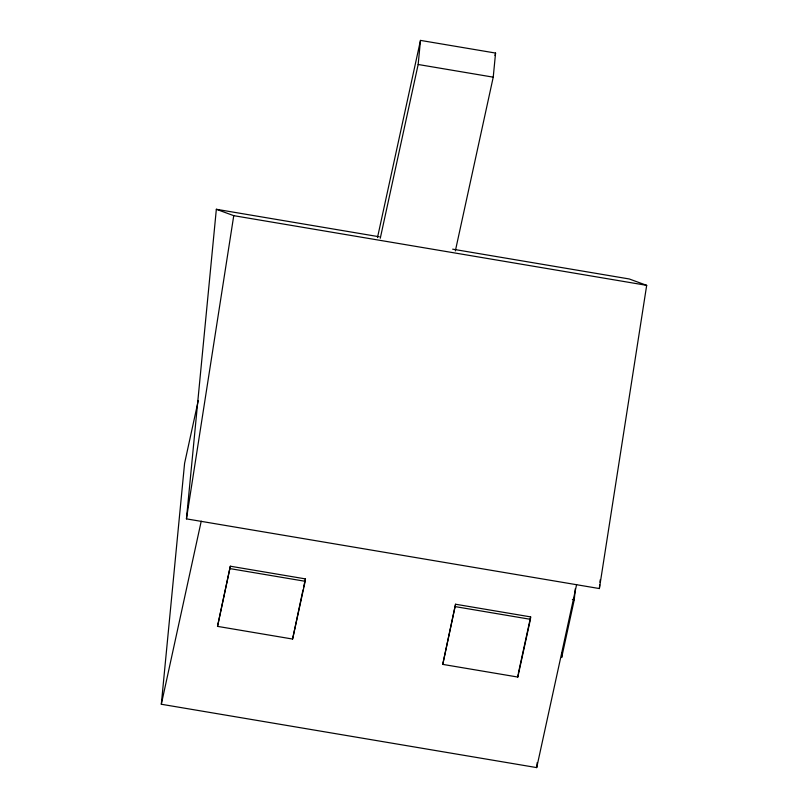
<?xml version="1.0" encoding="UTF-8"?>
<svg xmlns="http://www.w3.org/2000/svg" width="808" height="808" viewBox="0 0 808 808"><rect width="100%" height="100%" fill="white"/><g stroke="black" fill="none" stroke-linecap="round" stroke-linejoin="round"><path stroke-width="1.21" d="M576.619 584.527L536.704 767.6L161.317 704.253L184.588 463.337L198.243 400.677M452.652 249.167L629.27 278.972L646.683 285.345L599.374 588.557L186.446 518.867L216.342 209.282L379.275 236.774M217.514 626.372L230.331 566.216L305.414 578.892L305.182 581.295L292.587 639.047L217.514 626.372L230.331 566.216M292.587 639.047L303 589.951M380.275 238.259L418.16 64.489L420.483 40.4L495.567 53.065L493.234 77.164L455.348 250.924M442.744 664.388L455.56 604.232L530.644 616.898L530.412 619.312L517.817 677.053L442.744 664.388L455.56 604.232M517.817 677.053L518.049 674.65M536.704 767.6L537.189 762.58M562.146 652.581L561.671 657.52L574.256 599.778L575.336 588.658M599.374 588.557L599.738 584.8M599.98 582.295L600.223 579.78M186.446 518.867L233.754 215.665L216.342 209.282M161.317 704.253L201.232 521.18M377.488 237.582L420.483 40.4M303.535 587.487L305.414 578.892M495.021 55.54L495.567 53.065M518.322 673.418L530.644 616.898M418.16 64.489L493.234 77.164M233.754 215.665L646.683 285.345M572.387 599.455L574.256 599.778M230.098 568.63L305.182 581.295M455.328 606.636L530.412 619.312"/></g></svg>
